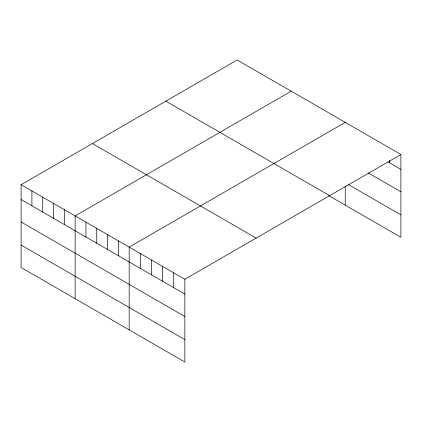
<?xml version="1.0" encoding="UTF-8"?>
<svg xmlns="http://www.w3.org/2000/svg" width="422" height="422" viewBox="0 0 422 422"><rect width="100%" height="100%" fill="white"/><g stroke="black" fill="none" stroke-linecap="round" stroke-linejoin="round"><path stroke-width="0.63" d="M400.9 154.515L184.847 279.253L184.847 362.023L21.1 267.485L21.1 184.715L237.153 59.977L400.9 154.515L400.9 237.285L328.733 195.618M291.191 91.178L75.137 215.916L75.137 298.681M345.228 122.375L129.174 247.113L129.174 329.877M388.098 161.969L400.9 169.364M368.053 172.814L400.9 191.778M348.567 184.657L400.9 214.872M165.857 101.143L329.603 195.681M92.397 143.554L256.143 238.092M21.1 184.715L184.847 279.253M21.1 199.564L184.847 294.102M21.1 221.977L184.847 316.516M21.1 245.071L184.847 339.61M389.764 160.355L389.764 162.934M345.228 186.023L345.228 205.139M173.711 272.823L173.711 287.672M162.575 266.398L162.575 281.247M151.44 259.968L151.44 274.817M140.304 253.538L140.304 268.387M118.366 240.872L118.366 255.721M107.557 234.632L107.557 249.481M96.749 228.392L96.749 243.241M85.946 222.151L85.946 237M64.329 209.676L64.329 224.52M53.52 203.436L53.52 218.285M42.717 197.195L42.717 212.044M31.908 190.955L31.908 205.804"/></g></svg>
